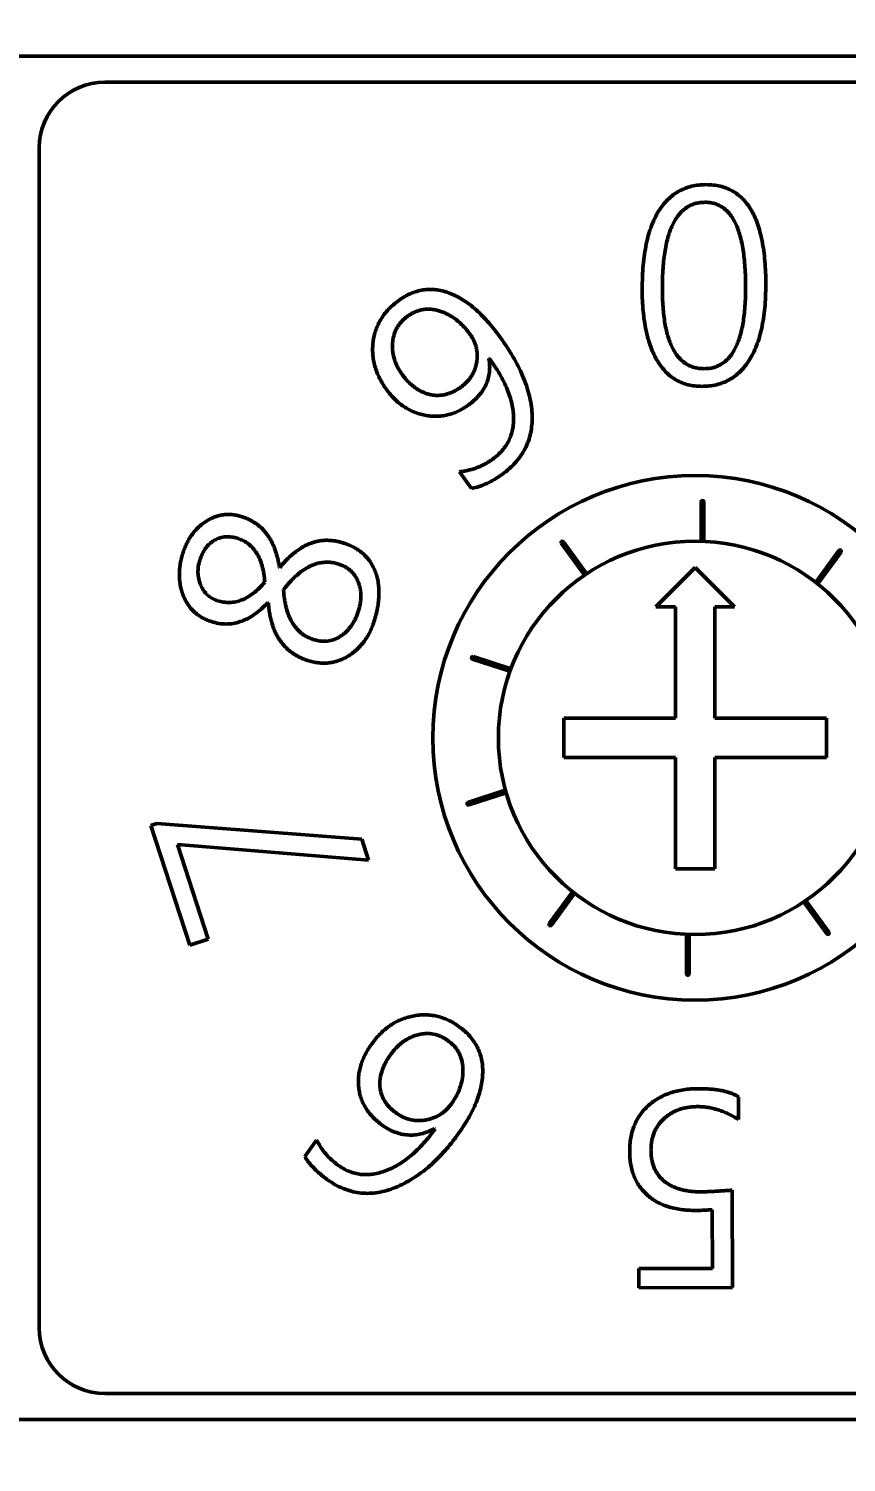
# Model space of a CAD drawing. Header units: millimetres. Extents: x -32 to 1257, y -135 to 348.
# Drawn here: x 120.38 to 126.61, y 238.49 to 249.42 of the extents above; entities that cross this region are included whole.
import ezdxf

# ---------------------------------------------------------------- set-up
doc = ezdxf.new("R2010")
doc.units = ezdxf.units.MM
doc.layers.add('외형선(ISO)', color=7, linetype='Continuous', lineweight=50)
doc.styles.get("Standard").update_dxf_attribs({"font": ''})
doc.styles.get('Standard').set_extended_font_data('Gulim')
doc.dimstyles.get("Standard").update_dxf_attribs({"dimtxt": 0.18, "dimasz": 0.18, "dimexe": 0.18, "dimexo": 0.0625, "dimgap": 0.09, "dimtad": 0, "dimtih": 1, "dimtoh": 1, "dimdec": 4, "dimzin": 0, "dimdsep": 46, "dimtxsty": 'Standard', "dimcen": 0.09, "dimadec": 0, "dimazin": 0, "dimtfac": 1, "dimtdec": 4, "dimtofl": 0, "dimtmove": 0, "dimatfit": 3, "dimfxl": 1, "dimtolj": 1, "dimtzin": 0, "dimarcsym": 0})

# ---------------------------------------------------------------- blocks, each defined once
blk = doc.blocks.new('*D13')
at = {"color": 0, "lineweight": -2}
for p, q in [((63.696, 239.626), (63.696, 290.44)), ((254.296, 239.626), (254.296, 290.44)), ((63.876, 290.26), (144.751, 290.26)), ((254.116, 290.26), (173.24, 290.26))]:
    blk.add_line(p, q, dxfattribs=at)
at = {"color": 0}
for points in [[(63.876, 290.29), (63.876, 290.23), (63.696, 290.26)], [(254.116, 290.23), (254.116, 290.29), (254.296, 290.26)]]:
    blk.add_solid(points, dxfattribs=at)
at = {"layer": 'Defpoints', "color": 0}
for p in [(254.296, 290.26), (63.696, 239.564), (254.296, 239.564)]:
    blk.add_point(p, dxfattribs=at)
at = {"color": 0, "insert": (158.996, 290.26), "char_height": 5, "attachment_point": 5}
blk.add_mtext('\\A1;190.6000', dxfattribs=at)
blk = doc.blocks.new('*D20')
at = {"color": 0, "lineweight": -2}
for p, q in [((67.633, 212.815), (67.633, 276.168)), ((250.296, 254.877), (250.296, 276.168)), ((67.813, 275.988), (153.678, 275.988)), ((250.116, 275.988), (164.251, 275.988))]:
    blk.add_line(p, q, dxfattribs=at)
at = {"color": 0}
for points in [[(67.813, 276.018), (67.813, 275.958), (67.633, 275.988)], [(250.116, 275.958), (250.116, 276.018), (250.296, 275.988)]]:
    blk.add_solid(points, dxfattribs=at)
at = {"layer": 'Defpoints', "color": 0}
for p in [(250.296, 275.988), (250.296, 254.815), (67.633, 212.752)]:
    blk.add_point(p, dxfattribs=at)
at = {"color": 0, "insert": (158.964, 275.988), "char_height": 5, "attachment_point": 5}
blk.add_mtext('\\A1;\\A1;182', dxfattribs=at)

msp = doc.modelspace()

# ---------------------------------------------------------------- linework, layer by layer
at = {"layer": '외형선(ISO)'}
for p, q in [((130.15571, 249.21458), (110.59571, 249.21458)), ((128.45571, 249.01458), (120.95571, 249.01458)), ((120.45571, 248.51458), (120.45571, 239.51458)), ((123.75126, 245.91724), (123.65932, 246.04374)), ((125.5022, 245.51458), (125.5022, 245.81458)), ((125.5222, 245.81458), (125.5222, 245.51458)), ((124.61164, 245.25543), (124.4353, 245.49814)), ((124.45148, 245.50989), (124.62782, 245.26719)), ((125.5222, 245.51458), (125.5022, 245.51458)), ((126.37499, 245.20078), (126.55133, 245.44349)), ((126.56751, 245.43173), (126.39118, 245.18903)), ((122.28683, 245.31533), (122.29074, 245.31413)), ((124.62782, 245.26719), (124.61164, 245.25543)), ((125.15571, 245.01458), (125.45571, 245.31458)), ((125.45571, 245.31458), (125.75571, 245.01458)), ((126.39118, 245.18903), (126.37499, 245.20078)), ((122.203, 245.0443), (122.19909, 245.0455)), ((125.30571, 245.01458), (125.15571, 245.01458)), ((125.30571, 244.16458), (125.30571, 245.01458)), ((125.75571, 245.01458), (125.60571, 245.01458)), ((125.60571, 245.01458), (125.60571, 244.16458)), ((124.04349, 244.52232), (123.75817, 244.61502)), ((123.76435, 244.63404), (124.04967, 244.54134)), ((124.04967, 244.54134), (124.04349, 244.52232)), ((124.45571, 243.86458), (124.45571, 244.16458)), ((124.45571, 244.16458), (125.30571, 244.16458)), ((125.60571, 244.16458), (126.45571, 244.16458)), ((126.45571, 244.16458), (126.45571, 243.86458)), ((125.30571, 243.86458), (124.45571, 243.86458)), ((125.30571, 243.01458), (125.30571, 243.86458)), ((126.45571, 243.86458), (125.60571, 243.86458)), ((125.60571, 243.86458), (125.60571, 243.01458)), ((123.72326, 243.52158), (124.00858, 243.61429)), ((124.00858, 243.61429), (124.01476, 243.59527)), ((124.01476, 243.59527), (123.72944, 243.50256)), ((121.30683, 243.34669), (121.35221, 243.36141)), ((121.60371, 242.43353), (121.30683, 243.34669)), ((121.35221, 243.36141), (122.91531, 243.24152)), ((121.50966, 243.20066), (121.74403, 242.4792)), ((122.96669, 243.08287), (121.50966, 243.20066)), ((122.91531, 243.24152), (122.96669, 243.08287)), ((125.60571, 243.01458), (125.30571, 243.01458)), ((124.34391, 242.59743), (124.52024, 242.84014)), ((124.53642, 242.82838), (124.36009, 242.58568)), ((124.52024, 242.84014), (124.53642, 242.82838)), ((126.2836, 242.76198), (126.29978, 242.77373)), ((126.45993, 242.51927), (126.2836, 242.76198)), ((126.29978, 242.77373), (126.47611, 242.53103)), ((121.74403, 242.4792), (121.60371, 242.43353)), ((125.38922, 242.21458), (125.38922, 242.51458)), ((125.38922, 242.51458), (125.40922, 242.51458)), ((125.40922, 242.51458), (125.40922, 242.21458)), ((125.78534, 241.27762), (125.78564, 241.10334)), ((123.4737, 241.03191), (123.46979, 241.03491)), ((122.48031, 240.82247), (122.57015, 240.94657)), ((125.73876, 240.56488), (125.74026, 239.82149)), ((125.58702, 239.96813), (125.58612, 240.41554)), ((125.02512, 239.96723), (125.58702, 239.96813)), ((125.02542, 239.82029), (125.02512, 239.96723)), ((125.74026, 239.82149), (125.02542, 239.82029)), ((120.95571, 239.01458), (129.95571, 239.01458)), ((110.59571, 238.81458), (130.15571, 238.81458))]:
    msp.add_line(p, q, dxfattribs=at)
for radius in [2, 1.5]:
    msp.add_circle((125.45571, 244.01458), radius, dxfattribs=at)
for centre, radius, start, end in [((120.95571, 248.51458), 0.5, 90, 180), ((125.5122, 245.81458), 0.01, 0, 180), ((124.44339, 245.50401), 0.01, 36, 216), ((126.55942, 245.43761), 0.01, 324, 144), ((123.76126, 244.62453), 0.01, 72, 252), ((123.72635, 243.51207), 0.01, 107.999999, 288), ((124.352, 242.59155), 0.01, 144, 324), ((126.46802, 242.52515), 0.01, 216, 36), ((125.39922, 242.21458), 0.01, 180, 0), ((120.95571, 239.51458), 0.5, 180, 270)]:
    msp.add_arc(centre, radius, start, end, dxfattribs=at)
for points, knots in [([(125.05186, 247.43483), (125.0523, 247.46669), (125.05315, 247.52856), (125.0587, 247.61834), (125.06854, 247.70211), (125.08233, 247.77976), (125.09951, 247.85167), (125.12103, 247.91754), (125.14655, 247.97744), (125.17601, 248.03129), (125.20927, 248.07896), (125.24627, 248.12025), (125.28644, 248.15556), (125.33035, 248.18448), (125.37808, 248.20638), (125.4289, 248.22252), (125.48331, 248.23188), (125.52068, 248.23316), (125.53984, 248.23381)], [0, 0, 0, 0, 0.00009556124, 0.00018557227, 0.00026967937, 0.00034841379, 0.00042200976, 0.00049126947, 0.00055600521, 0.0006170518, 0.00067506362, 0.00072995355, 0.00078297402, 0.00083505411, 0.00088707177, 0.00093999682, 0.00099457507, 0.0010520531, 0.0010520531, 0.0010520531, 0.0010520531]), ([(125.53984, 248.23381), (125.55822, 248.23328), (125.59399, 248.23225), (125.64582, 248.22285), (125.6944, 248.20841), (125.73915, 248.18712), (125.7803, 248.16001), (125.81781, 248.12685), (125.85188, 248.0879), (125.88207, 248.04274), (125.90876, 247.99188), (125.93152, 247.93479), (125.95082, 247.87194), (125.96709, 247.80332), (125.97923, 247.72869), (125.98768, 247.64813), (125.99324, 247.56161), (125.99385, 247.50195), (125.99417, 247.47119)], [0, 0, 0, 0, 0.000054937043, 0.000106978035, 0.000157137571, 0.000206213276, 0.000254682868, 0.000304171536, 0.000355577588, 0.000409118937, 0.000466372967, 0.000527157529, 0.000592766269, 0.00066300116, 0.000738053782, 0.000818857135, 0.000905355083, 0.000997397506, 0.000997397506, 0.000997397506, 0.000997397506]), ([(125.20571, 247.44325), (125.20589, 247.4697), (125.20625, 247.52102), (125.2103, 247.59538), (125.21635, 247.66469), (125.22541, 247.72876), (125.23658, 247.78782), (125.25072, 247.84171), (125.26704, 247.89066), (125.28627, 247.93441), (125.30787, 247.97316), (125.33193, 248.00696), (125.35887, 248.03554), (125.38846, 248.05901), (125.42085, 248.07685), (125.45546, 248.09008), (125.49295, 248.09758), (125.51878, 248.09865), (125.53203, 248.0992)], [0, 0, 0, 0, 0.000079376387, 0.00015403589, 0.000223469242, 0.000288136227, 0.000348157639, 0.000403795169, 0.000455228127, 0.000502877371, 0.00054702857, 0.000588162677, 0.000627079349, 0.000664547756, 0.000701018716, 0.000737647935, 0.000775381947, 0.000815157718, 0.000815157718, 0.000815157718, 0.000815157718]), ([(125.53203, 248.0992), (125.5445, 248.09882), (125.5689, 248.09809), (125.60418, 248.08975), (125.63729, 248.07735), (125.66764, 248.05916), (125.69576, 248.03636), (125.72093, 248.00803), (125.74385, 247.97486), (125.76464, 247.93686), (125.78249, 247.89355), (125.79805, 247.8453), (125.81111, 247.79205), (125.82186, 247.73386), (125.83017, 247.67067), (125.83606, 247.60239), (125.83969, 247.52902), (125.84011, 247.47841), (125.84032, 247.45226)], [0, 0, 0, 0, 0.000037165905, 0.000072722723, 0.000107661511, 0.000142389699, 0.000177892381, 0.000215375872, 0.0002551206, 0.000298088522, 0.00034447267, 0.000394793173, 0.000449345695, 0.00050806827, 0.00057143581, 0.000639595256, 0.000712664645, 0.000790739749, 0.000790739749, 0.000790739749, 0.000790739749]), ([(125.52392, 246.82997), (125.51106, 246.8304), (125.48593, 246.83125), (125.44951, 246.83869), (125.4155, 246.85064), (125.38424, 246.86782), (125.35522, 246.88937), (125.32905, 246.91621), (125.30529, 246.94763), (125.28413, 246.98388), (125.26572, 247.02486), (125.24945, 247.07058), (125.23576, 247.12101), (125.22482, 247.17626), (125.21602, 247.23622), (125.21042, 247.30104), (125.20622, 247.37058), (125.20588, 247.4185), (125.20571, 247.44325)], [0, 0, 0, 0, 0.000038372199, 0.000074987117, 0.000110570421, 0.000145648234, 0.000181133287, 0.000218157879, 0.000257234002, 0.00029854189, 0.000343261883, 0.000391242993, 0.000443358616, 0.00049921996, 0.000559389467, 0.000624292897, 0.000693517228, 0.000767429072, 0.000767429072, 0.000767429072, 0.000767429072]), ([(125.99417, 247.47119), (125.99373, 247.44074), (125.99289, 247.38167), (125.98731, 247.29579), (125.97744, 247.21543), (125.96375, 247.14043), (125.94614, 247.0709), (125.92464, 247.00677), (125.89876, 246.94839), (125.86938, 246.89536), (125.83605, 246.84838), (125.79927, 246.80736), (125.7589, 246.77281), (125.71539, 246.74406), (125.66794, 246.72243), (125.61735, 246.70684), (125.56338, 246.69679), (125.52617, 246.69584), (125.50709, 246.69535)], [0, 0, 0, 0, 0.00009136607, 0.00017718915, 0.00025802417, 0.00033410634, 0.00040574227, 0.0004730146, 0.00053677586, 0.00059704096, 0.00065456836, 0.0007092409, 0.00076187405, 0.00081354383, 0.00086516816, 0.00091772234, 0.0009720628, 0.00102923047, 0.00102923047, 0.00102923047, 0.00102923047]), ([(125.84032, 247.45226), (125.8401, 247.42712), (125.83967, 247.3785), (125.83613, 247.30792), (125.82987, 247.24225), (125.82126, 247.18136), (125.81021, 247.12537), (125.79691, 247.07406), (125.78066, 247.0278), (125.7624, 246.98611), (125.74146, 246.94936), (125.71793, 246.91729), (125.69161, 246.89047), (125.66317, 246.86793), (125.6317, 246.85114), (125.59812, 246.83858), (125.56179, 246.83126), (125.53677, 246.83041), (125.52392, 246.82997)], [0, 0, 0, 0, 0.000075394748, 0.000145766507, 0.000211842529, 0.0002731331, 0.000330090777, 0.000382906969, 0.000431920289, 0.000476961179, 0.000519205593, 0.000558490393, 0.000595870276, 0.000631615706, 0.000666827212, 0.000702366381, 0.000738826391, 0.000777344839, 0.000777344839, 0.000777344839, 0.000777344839]), ([(123.10343, 246.67084), (123.09343, 246.68519), (123.07383, 246.71335), (123.04964, 246.75779), (123.02948, 246.80251), (123.01413, 246.84789), (123.00345, 246.89388), (122.99785, 246.94031), (122.99653, 246.98731), (123.00024, 247.0344), (123.00817, 247.08097), (123.0211, 247.12581), (123.03876, 247.16856), (123.06071, 247.20939), (123.08771, 247.24794), (123.11917, 247.28451), (123.15534, 247.31893), (123.18225, 247.33946), (123.19597, 247.34993)], [0, 0, 0, 0, 0.000051983078, 0.00010199527, 0.000150282227, 0.000197773786, 0.000244251483, 0.000290487845, 0.000336689628, 0.000383905556, 0.000430787452, 0.000476997882, 0.000522428354, 0.000568159786, 0.000614614553, 0.000662157498, 0.000711477837, 0.000762807749, 0.000762807749, 0.000762807749, 0.000762807749]), ([(123.19597, 247.34993), (123.21099, 247.36018), (123.24023, 247.38013), (123.28664, 247.40388), (123.33374, 247.42077), (123.38138, 247.4315), (123.42958, 247.43574), (123.47836, 247.43353), (123.52775, 247.42505), (123.57735, 247.40974), (123.62714, 247.38852), (123.67682, 247.36131), (123.72621, 247.32801), (123.77524, 247.28872), (123.82398, 247.24347), (123.8722, 247.19208), (123.92092, 247.13532), (123.95153, 247.09412), (123.96731, 247.07289)], [0, 0, 0, 0, 0.000054207892, 0.000105528412, 0.000155059367, 0.000203128176, 0.000250826785, 0.000298984685, 0.000348408249, 0.000399930223, 0.000453491774, 0.000509657665, 0.000568669837, 0.000630974621, 0.000696951559, 0.000766920459, 0.000841114654, 0.000920009378, 0.000920009378, 0.000920009378, 0.000920009378]), ([(125.50709, 246.69535), (125.48913, 246.69591), (125.45406, 246.69699), (125.40306, 246.70609), (125.35551, 246.72169), (125.31081, 246.74256), (125.27004, 246.77055), (125.23198, 246.80368), (125.19805, 246.84371), (125.1671, 246.88912), (125.13988, 246.94019), (125.11605, 246.99626), (125.09656, 247.05754), (125.07986, 247.12341), (125.06758, 247.19437), (125.05819, 247.27006), (125.05285, 247.35082), (125.0522, 247.40628), (125.05186, 247.43483)], [0, 0, 0, 0, 0.000053479974, 0.000104388088, 0.000153631116, 0.000202200006, 0.000250766146, 0.000300436503, 0.000352044244, 0.000406569754, 0.000463827348, 0.000524109454, 0.000587785661, 0.000655143317, 0.000726355946, 0.00080209563, 0.000882221664, 0.000967257616, 0.000967257616, 0.000967257616, 0.000967257616]), ([(123.26418, 247.23004), (123.25569, 247.22363), (123.23905, 247.21107), (123.21745, 247.18902), (123.19832, 247.16593), (123.18224, 247.14105), (123.16921, 247.11456), (123.15972, 247.08631), (123.15269, 247.05675), (123.14888, 247.02592), (123.14807, 246.99464), (123.14979, 246.96345), (123.15456, 246.93273), (123.16266, 246.90259), (123.17267, 246.87269), (123.18614, 246.8434), (123.20229, 246.81453), (123.21505, 246.79614), (123.22152, 246.78683)], [0, 0, 0, 0, 0.000031745888, 0.000062228715, 0.000092012609, 0.000121242187, 0.000150563606, 0.000180007032, 0.000210142419, 0.00024122212, 0.00027266876, 0.000303556105, 0.000334465205, 0.000365397492, 0.000396734215, 0.000428620946, 0.000461595122, 0.000495471545, 0.000495471545, 0.000495471545, 0.000495471545]), ([(123.73864, 247.09392), (123.73057, 247.10465), (123.7147, 247.12576), (123.68882, 247.15494), (123.66165, 247.18119), (123.63347, 247.20467), (123.6041, 247.22524), (123.57375, 247.24312), (123.54206, 247.25775), (123.50977, 247.26984), (123.47721, 247.27864), (123.44485, 247.28353), (123.41306, 247.28449), (123.38186, 247.28147), (123.35125, 247.27452), (123.32142, 247.26345), (123.29184, 247.24914), (123.27355, 247.2365), (123.26418, 247.23004)], [0, 0, 0, 0, 0.000039743991, 0.000078188789, 0.000115311437, 0.000151535964, 0.000186667212, 0.000221356318, 0.000255719363, 0.000289874464, 0.000323324455, 0.000355409601, 0.00038656152, 0.000417251229, 0.000447971015, 0.00047921174, 0.000511307849, 0.000544950539, 0.000544950539, 0.000544950539, 0.000544950539]), ([(123.67043, 246.69007), (123.67859, 246.69622), (123.69462, 246.70829), (123.71587, 246.72901), (123.73509, 246.75058), (123.75124, 246.77393), (123.7653, 246.79834), (123.77639, 246.82428), (123.78481, 246.8516), (123.79078, 246.87986), (123.79401, 246.90853), (123.79482, 246.93692), (123.79214, 246.96465), (123.78767, 246.99198), (123.77917, 247.01839), (123.76878, 247.04448), (123.75515, 247.06981), (123.7442, 247.0858), (123.73864, 247.09392)], [0, 0, 0, 0, 0.000030425503, 0.000059799988, 0.000088385834, 0.000116486606, 0.000144319228, 0.000172292631, 0.000200455286, 0.000229462767, 0.00025833451, 0.000286427338, 0.000314019957, 0.000341332903, 0.000368836401, 0.000396579064, 0.000425052257, 0.000454388726, 0.000454388726, 0.000454388726, 0.000454388726]), ([(123.96731, 247.07289), (123.98636, 247.04596), (124.02346, 246.99351), (124.07223, 246.91347), (124.11452, 246.83558), (124.14892, 246.75902), (124.1761, 246.68421), (124.19623, 246.61109), (124.20912, 246.53969), (124.21422, 246.4701), (124.21242, 246.40307), (124.20278, 246.33897), (124.18562, 246.27814), (124.16078, 246.22054), (124.12828, 246.16642), (124.08842, 246.1155), (124.04119, 246.06776), (124.00502, 246.03993), (123.98654, 246.02571)], [0, 0, 0, 0, 0.00009903728, 0.00019287473, 0.00028128973, 0.00036503272, 0.00044467178, 0.00052012163, 0.00059251971, 0.0006621902, 0.00072929951, 0.00079349202, 0.00085633491, 0.00091858037, 0.00098130797, 0.00104538763, 0.00111238562, 0.00118233282, 0.00118233282, 0.00118233282, 0.00118233282]), ([(123.88378, 246.90612), (123.88609, 246.88873), (123.89061, 246.85482), (123.88862, 246.80423), (123.87959, 246.75604), (123.86353, 246.71007), (123.84004, 246.66661), (123.8091, 246.62589), (123.77169, 246.58694), (123.74237, 246.5644), (123.72722, 246.55275)], [0, 0, 0, 0, 0.000052038632, 0.000101453398, 0.000149588099, 0.000197195004, 0.00024551046, 0.000295666476, 0.000348682287, 0.000405363925, 0.000405363925, 0.000405363925, 0.000405363925]), ([(123.88708, 246.90852), (123.88689, 246.90767), (123.8865, 246.90593), (123.8847, 246.90605), (123.88378, 246.90612)], [0, 0, 0, 0, 0.00000231459122, 0.00000476487837, 0.00000476487837, 0.00000476487837, 0.00000476487837]), ([(123.91232, 246.14019), (123.9254, 246.15031), (123.95094, 246.17005), (123.98411, 246.20417), (124.01252, 246.24033), (124.03519, 246.27954), (124.05268, 246.32113), (124.06487, 246.36526), (124.07128, 246.41191), (124.07279, 246.46087), (124.06868, 246.51191), (124.05938, 246.56458), (124.04402, 246.61858), (124.02345, 246.67399), (123.99742, 246.73087), (123.96606, 246.78914), (123.92924, 246.84894), (123.90143, 246.88824), (123.88708, 246.90852)], [0, 0, 0, 0, 0.000048955357, 0.000095553796, 0.000140619049, 0.000184912231, 0.000229346426, 0.000273995254, 0.000320172013, 0.00036857895, 0.000418892341, 0.000471647275, 0.000526814765, 0.000585042956, 0.00064667975, 0.000712018621, 0.000781053129, 0.000854664132, 0.000854664132, 0.000854664132, 0.000854664132]), ([(123.22152, 246.78683), (123.22906, 246.77677), (123.24384, 246.75707), (123.26835, 246.73052), (123.29328, 246.70639), (123.3195, 246.68581), (123.34629, 246.66766), (123.37443, 246.65347), (123.40315, 246.64142), (123.43279, 246.63284), (123.46287, 246.62718), (123.49307, 246.62585), (123.52308, 246.62767), (123.5531, 246.63267), (123.58283, 246.64193), (123.61253, 246.65436), (123.6421, 246.67026), (123.66084, 246.68337), (123.67043, 246.69007)], [0, 0, 0, 0, 0.000037499053, 0.000073479803, 0.000107739878, 0.000140939832, 0.000172865975, 0.000204157194, 0.000234861538, 0.000265705316, 0.000296084769, 0.000326021069, 0.000355675342, 0.000385708536, 0.000416637696, 0.000448399614, 0.000481711124, 0.00051662255, 0.00051662255, 0.00051662255, 0.00051662255]), ([(123.72722, 246.55275), (123.71436, 246.5439), (123.68912, 246.52652), (123.64921, 246.50502), (123.60855, 246.48852), (123.5673, 246.4763), (123.5254, 246.46869), (123.48265, 246.46607), (123.43936, 246.46792), (123.39584, 246.47416), (123.35318, 246.48512), (123.31167, 246.49939), (123.27219, 246.51823), (123.23446, 246.54087), (123.19857, 246.56737), (123.16475, 246.59812), (123.13255, 246.63251), (123.11322, 246.65794), (123.10343, 246.67084)], [0, 0, 0, 0, 0.000046293479, 0.000090808404, 0.000134102821, 0.000176205259, 0.000218150273, 0.000260112106, 0.000302916819, 0.000346430718, 0.000390226485, 0.000433340217, 0.000476384331, 0.000519678748, 0.000563635345, 0.000608426824, 0.000655079033, 0.000703087056, 0.000703087056, 0.000703087056, 0.000703087056]), ([(123.65932, 246.04374), (123.67096, 246.04516), (123.6942, 246.048), (123.72826, 246.05541), (123.76145, 246.06446), (123.79374, 246.07505), (123.82474, 246.08863), (123.85511, 246.10344), (123.88443, 246.12065), (123.90299, 246.13366), (123.91232, 246.14019)], [0, 0, 0, 0, 0.000035155363, 0.000070130796, 0.000104361265, 0.00013825435, 0.000171880451, 0.00020571498, 0.000239492186, 0.000273633012, 0.000273633012, 0.000273633012, 0.000273633012]), ([(123.98654, 246.02571), (123.96678, 246.01205), (123.92864, 245.98569), (123.86895, 245.95456), (123.81051, 245.93024), (123.77066, 245.9215), (123.75126, 245.91724)], [0, 0, 0, 0, 0.000071987939, 0.000138909071, 0.00020161114, 0.000261064817, 0.000261064817, 0.000261064817, 0.000261064817]), ([(121.55306, 245.42952), (121.55755, 245.44242), (121.5664, 245.46781), (121.58307, 245.50382), (121.60171, 245.53746), (121.62283, 245.56854), (121.64633, 245.59724), (121.67229, 245.62336), (121.70026, 245.64734), (121.73059, 245.66816), (121.76221, 245.68629), (121.79495, 245.70046), (121.82834, 245.71047), (121.86232, 245.71656), (121.8969, 245.71862), (121.93218, 245.7168), (121.96798, 245.71082), (121.99152, 245.70381), (122.00348, 245.70025)], [0, 0, 0, 0, 0.000040639246, 0.000079981325, 0.000117874305, 0.000154990445, 0.000191624818, 0.000228084198, 0.0002644521, 0.000301076774, 0.000337378671, 0.000372756111, 0.000406983742, 0.000440891975, 0.000475229724, 0.00050984829, 0.000545812167, 0.000582904367, 0.000582904367, 0.000582904367, 0.000582904367]), ([(122.00348, 245.70025), (122.01315, 245.69689), (122.03228, 245.69026), (122.05967, 245.67781), (122.08562, 245.66371), (122.11005, 245.64762), (122.13322, 245.63003), (122.15465, 245.61034), (122.1745, 245.58882), (122.19325, 245.56582), (122.20998, 245.54058), (122.22577, 245.51396), (122.23952, 245.48508), (122.25206, 245.45459), (122.26333, 245.42235), (122.27241, 245.38822), (122.28072, 245.35249), (122.28477, 245.32788), (122.28683, 245.31533)], [0, 0, 0, 0, 0.000030562301, 0.00006041532, 0.000089728551, 0.000118680965, 0.000147695113, 0.000176486404, 0.000205480502, 0.000235048979, 0.000264996245, 0.000295826667, 0.000327396849, 0.000360390061, 0.000394253038, 0.00042929999, 0.000465797426, 0.000503759443, 0.000503759443, 0.000503759443, 0.000503759443]), ([(121.68046, 245.37122), (121.68341, 245.3799), (121.68916, 245.39681), (121.7002, 245.4206), (121.71215, 245.44272), (121.72557, 245.46279), (121.74049, 245.4808), (121.7568, 245.49669), (121.77423, 245.51104), (121.79321, 245.52292), (121.81306, 245.53296), (121.83373, 245.54051), (121.85525, 245.54529), (121.87729, 245.54803), (121.90016, 245.54829), (121.9236, 245.54612), (121.94777, 245.54165), (121.96376, 245.53684), (121.97193, 245.53438)], [0, 0, 0, 0, 0.00002725339, 0.000053135197, 0.00007795113, 0.000102012437, 0.000124876733, 0.000147433823, 0.000169689451, 0.000191937091, 0.000213935652, 0.000235814704, 0.000257221506, 0.000279445163, 0.000301806368, 0.000325153407, 0.000349418852, 0.000374808354, 0.000374808354, 0.000374808354, 0.000374808354]), ([(121.97193, 245.53438), (121.98651, 245.52891), (122.01535, 245.51808), (122.05394, 245.49252), (122.08713, 245.46031), (122.11554, 245.42168), (122.13856, 245.37627), (122.15602, 245.32419), (122.16912, 245.26578), (122.17321, 245.22436), (122.17535, 245.20265)], [0, 0, 0, 0, 0.000046184504, 0.00009136818, 0.000136441797, 0.000183081124, 0.000233295557, 0.000287168127, 0.000346055888, 0.000410848457, 0.000410848457, 0.000410848457, 0.000410848457]), ([(122.29074, 245.31413), (122.29973, 245.32515), (122.31737, 245.34678), (122.34532, 245.37673), (122.37365, 245.40398), (122.4024, 245.42822), (122.43143, 245.44982), (122.46095, 245.46851), (122.49087, 245.48442), (122.52122, 245.49751), (122.55198, 245.50775), (122.58312, 245.51533), (122.61472, 245.51979), (122.64659, 245.5217), (122.67897, 245.52036), (122.71171, 245.51641), (122.74494, 245.50995), (122.76675, 245.50324), (122.77782, 245.49983)], [0, 0, 0, 0, 0.000042410055, 0.00008319781, 0.000122067175, 0.000159582978, 0.000195245833, 0.000229882084, 0.000263685426, 0.000296197366, 0.00032831037, 0.00036025766, 0.000391641511, 0.00042335197, 0.00045533275, 0.000488119287, 0.000521624423, 0.000556127778, 0.000556127778, 0.000556127778, 0.000556127778]), ([(122.77782, 245.49983), (122.79245, 245.4946), (122.82098, 245.48441), (122.86094, 245.46477), (122.8969, 245.44175), (122.92939, 245.4159), (122.95786, 245.38651), (122.98231, 245.35385), (123.00286, 245.31798), (123.01968, 245.27931), (123.03215, 245.23802), (123.04088, 245.19486), (123.04571, 245.1499), (123.04623, 245.10312), (123.04244, 245.05461), (123.0349, 245.00429), (123.02312, 244.9522), (123.01252, 244.91733), (123.00709, 244.89947)], [0, 0, 0, 0, 0.000046035771, 0.000089713173, 0.00013162801, 0.000172378792, 0.0002124756, 0.000252550426, 0.000292978814, 0.000334725123, 0.000377261851, 0.000420575593, 0.000465060609, 0.000511076276, 0.000559001786, 0.000609128236, 0.000661772154, 0.000717105131, 0.000717105131, 0.000717105131, 0.000717105131]), ([(121.7682, 244.90097), (121.75547, 244.90552), (121.7305, 244.91443), (121.69556, 244.93203), (121.66362, 244.95243), (121.63525, 244.97657), (121.60952, 245.00326), (121.58717, 245.03327), (121.56811, 245.06639), (121.55245, 245.10224), (121.53979, 245.14003), (121.53088, 245.17909), (121.52526, 245.21891), (121.52413, 245.25954), (121.5253, 245.30097), (121.53102, 245.34325), (121.53991, 245.38638), (121.54862, 245.41495), (121.55306, 245.42952)], [0, 0, 0, 0, 0.000040005075, 0.000078484727, 0.000115600751, 0.00015203213, 0.000188546778, 0.000225218997, 0.000262572624, 0.000301494697, 0.000340901159, 0.000380485931, 0.00042001284, 0.000459798362, 0.000500769885, 0.00054264986, 0.000586001638, 0.000631076671, 0.000631076671, 0.000631076671, 0.000631076671]), ([(121.81418, 245.06113), (121.8068, 245.06377), (121.79234, 245.06897), (121.77197, 245.07936), (121.75331, 245.09165), (121.73638, 245.10597), (121.72086, 245.12191), (121.70737, 245.14007), (121.69564, 245.16009), (121.6821, 245.18879), (121.66993, 245.22696), (121.66483, 245.27473), (121.66697, 245.32351), (121.67591, 245.35511), (121.68046, 245.37122)], [0, 0, 0, 0, 0.00002324156, 0.000045575741, 0.000067671261, 0.000089403873, 0.00011126823, 0.000133562812, 0.000156351321, 0.000180020473, 0.000227687103, 0.000274367507, 0.000322004467, 0.000371536587, 0.000371536587, 0.000371536587, 0.000371536587]), ([(122.31808, 245.14466), (122.32648, 245.15537), (122.34288, 245.17631), (122.36892, 245.20536), (122.39453, 245.23219), (122.42057, 245.25612), (122.44672, 245.27726), (122.47247, 245.2967), (122.49905, 245.31228), (122.52523, 245.3262), (122.5518, 245.33685), (122.57821, 245.34556), (122.60497, 245.35086), (122.6317, 245.35385), (122.65859, 245.35468), (122.68551, 245.35196), (122.71264, 245.3474), (122.73039, 245.34207), (122.73936, 245.33937)], [0, 0, 0, 0, 0.000040703211, 0.000079537944, 0.000116613521, 0.000151596798, 0.000185237, 0.000217173387, 0.000247947748, 0.000277290505, 0.000305773475, 0.000333438092, 0.000360346252, 0.000387175922, 0.000413844551, 0.000440613944, 0.000467998158, 0.000495980482, 0.000495980482, 0.000495980482, 0.000495980482]), ([(122.73936, 245.33937), (122.74814, 245.33624), (122.76524, 245.33013), (122.78938, 245.31824), (122.8112, 245.30416), (122.83103, 245.2881), (122.84845, 245.26994), (122.86408, 245.24992), (122.87714, 245.2276), (122.88832, 245.20358), (122.89688, 245.17815), (122.90326, 245.15181), (122.9072, 245.12476), (122.90839, 245.09687), (122.90676, 245.06823), (122.90277, 245.03872), (122.89662, 245.00831), (122.89038, 244.98816), (122.88719, 244.97789)], [0, 0, 0, 0, 0.000027628268, 0.000053787904, 0.000079567312, 0.00010446999, 0.000129248447, 0.000154014447, 0.000179577492, 0.00020574892, 0.000232415909, 0.000258990166, 0.000285990639, 0.000313333427, 0.000341580221, 0.000370933649, 0.000401564319, 0.000433418296, 0.000433418296, 0.000433418296, 0.000433418296]), ([(122.17535, 245.20265), (122.16126, 245.18681), (122.13422, 245.15643), (122.09017, 245.11778), (122.04578, 245.08707), (122.00041, 245.06495), (121.95431, 245.05119), (121.90766, 245.0456), (121.86036, 245.04853), (121.82979, 245.05687), (121.81418, 245.06113)], [0, 0, 0, 0, 0.000063111787, 0.000121032149, 0.000174067563, 0.000223432316, 0.000270720016, 0.000316675454, 0.00036271118, 0.00041082807, 0.00041082807, 0.00041082807, 0.00041082807]), ([(122.54525, 244.76485), (122.53676, 244.76779), (122.51998, 244.77359), (122.49624, 244.78521), (122.4739, 244.79843), (122.45298, 244.81351), (122.43374, 244.83072), (122.416, 244.84984), (122.39925, 244.87049), (122.38471, 244.8936), (122.37101, 244.91827), (122.35908, 244.94505), (122.34868, 244.97373), (122.33912, 245.00412), (122.33194, 245.03665), (122.32541, 245.07087), (122.32108, 245.10713), (122.3191, 245.13193), (122.31808, 245.14466)], [0, 0, 0, 0, 0.000026747883, 0.000052936069, 0.000078654898, 0.000104110402, 0.000129712726, 0.000155497398, 0.000181857111, 0.000208870588, 0.000236812922, 0.000265961996, 0.000296206427, 0.000327767698, 0.000360883994, 0.000395512571, 0.000431639531, 0.00046972069, 0.00046972069, 0.00046972069, 0.00046972069]), ([(122.19909, 245.0455), (122.18222, 245.02849), (122.14975, 244.99578), (122.09718, 244.95458), (122.04394, 244.92251), (121.98988, 244.89946), (121.93499, 244.8857), (121.87941, 244.88121), (121.82312, 244.88536), (121.7867, 244.89571), (121.7682, 244.90097)], [0, 0, 0, 0, 0.000071189577, 0.000136960143, 0.000197994744, 0.000255519277, 0.000311064734, 0.000365450807, 0.000420727355, 0.000477789792, 0.000477789792, 0.000477789792, 0.000477789792]), ([(122.50198, 244.6047), (122.4908, 244.60864), (122.46883, 244.61639), (122.43738, 244.63065), (122.40781, 244.64688), (122.38022, 244.66524), (122.35434, 244.68537), (122.33102, 244.70812), (122.30921, 244.73253), (122.28933, 244.75902), (122.27153, 244.78768), (122.25605, 244.81845), (122.24205, 244.85099), (122.23045, 244.88572), (122.22054, 244.92244), (122.21242, 244.96125), (122.20638, 245.00209), (122.20414, 245.03006), (122.203, 245.0443)], [0, 0, 0, 0, 0.000035135998, 0.000069024013, 0.000102248588, 0.00013502565, 0.000167162986, 0.000199293463, 0.000231473295, 0.000264135834, 0.000297341827, 0.000331337644, 0.000366193991, 0.000402251388, 0.000439778964, 0.000478913228, 0.000519730334, 0.00056207103, 0.00056207103, 0.00056207103, 0.00056207103]), ([(122.88719, 244.97789), (122.88363, 244.96752), (122.87663, 244.9471), (122.8638, 244.91797), (122.84886, 244.89127), (122.83308, 244.8662), (122.81488, 244.84388), (122.79564, 244.82312), (122.77446, 244.80474), (122.75182, 244.78864), (122.7281, 244.77504), (122.70362, 244.76443), (122.67852, 244.75685), (122.6528, 244.75232), (122.62657, 244.75081), (122.59978, 244.75243), (122.57245, 244.75683), (122.55441, 244.76215), (122.54525, 244.76485)], [0, 0, 0, 0, 0.000032431124, 0.000063872422, 0.000093978332, 0.000122910744, 0.000151371933, 0.000179043139, 0.000206556818, 0.000234183561, 0.000261124799, 0.000287272111, 0.000312958641, 0.000338535545, 0.000364358452, 0.000390477203, 0.000417806757, 0.000446057371, 0.000446057371, 0.000446057371, 0.000446057371]), ([(123.00709, 244.89947), (123.00199, 244.88496), (122.99201, 244.85654), (122.97359, 244.81593), (122.95225, 244.77857), (122.92871, 244.74377), (122.90219, 244.7123), (122.87324, 244.6835), (122.84151, 244.65785), (122.80743, 244.63553), (122.77195, 244.61649), (122.73517, 244.60206), (122.69799, 244.59134), (122.65995, 244.58538), (122.62124, 244.58344), (122.5819, 244.58647), (122.54173, 244.59282), (122.51543, 244.60068), (122.50198, 244.6047)], [0, 0, 0, 0, 0.000045538995, 0.00008923419, 0.000131898262, 0.000172892543, 0.000213551353, 0.000253634186, 0.000293726907, 0.000334225095, 0.000374185787, 0.00041281847, 0.000451057003, 0.000488626304, 0.000526655808, 0.000565625585, 0.000605340865, 0.000646883654, 0.000646883654, 0.000646883654, 0.000646883654]), ([(122.99293, 241.68365), (123.00332, 241.69736), (123.0137, 241.71107), (123.02478, 241.72421), (123.03551, 241.73695), (123.04689, 241.74914), (123.05874, 241.76087), (123.07018, 241.77221), (123.08205, 241.78311), (123.09449, 241.79332), (123.10672, 241.80337), (123.1195, 241.81275), (123.13265, 241.82157), (123.1455, 241.83019), (123.1587, 241.83828), (123.17232, 241.84561), (123.18597, 241.85296), (123.20004, 241.85955), (123.21438, 241.86544), (123.22875, 241.87134), (123.2434, 241.87654), (123.25825, 241.88106), (123.27339, 241.88568), (123.28873, 241.88959), (123.30423, 241.89278), (123.31962, 241.89596), (123.33517, 241.89842), (123.3508, 241.9), (123.36607, 241.90153), (123.38143, 241.90222), (123.39678, 241.9021), (123.41183, 241.90198), (123.42689, 241.90109), (123.44185, 241.89939), (123.45679, 241.8977), (123.47165, 241.89521), (123.48632, 241.89188), (123.50117, 241.88852), (123.51583, 241.8843), (123.53019, 241.87926), (123.54481, 241.87413), (123.55913, 241.86813), (123.57316, 241.86153), (123.58765, 241.85472), (123.60183, 241.84726), (123.61553, 241.839), (123.6297, 241.83045), (123.64335, 241.82105), (123.65699, 241.81165)], [0, 0, 0, 0, 0.000051180784, 0.000051180784, 0.000051180784, 0.00010076624, 0.00010076624, 0.00010076624, 0.000148684756, 0.000148684756, 0.000148684756, 0.000195798647, 0.000195798647, 0.000195798647, 0.000241823301, 0.000241823301, 0.000241823301, 0.000287975282, 0.000287975282, 0.000287975282, 0.00033418887, 0.00033418887, 0.00033418887, 0.000381269724, 0.000381269724, 0.000381269724, 0.000428038884, 0.000428038884, 0.000428038884, 0.000473708639, 0.000473708639, 0.000473708639, 0.000518516558, 0.000518516558, 0.000518516558, 0.000563272855, 0.000563272855, 0.000563272855, 0.000608573156, 0.000608573156, 0.000608573156, 0.000654700085, 0.000654700085, 0.000654700085, 0.000702321727, 0.000702321727, 0.000702321727, 0.000751612233, 0.000751612233, 0.000751612233, 0.000751612233]), ([(123.57256, 241.70498), (123.56375, 241.71096), (123.55495, 241.71695), (123.54581, 241.72241), (123.53709, 241.72763), (123.52806, 241.73238), (123.51877, 241.73653), (123.50977, 241.74056), (123.50052, 241.74401), (123.49113, 241.74705), (123.48185, 241.75005), (123.47243, 241.75264), (123.46288, 241.75456), (123.45337, 241.75647), (123.44372, 241.75772), (123.43404, 241.75847), (123.42424, 241.75922), (123.4144, 241.75947), (123.40459, 241.75907), (123.39453, 241.75866), (123.3845, 241.75757), (123.37454, 241.75606), (123.36434, 241.75452), (123.3542, 241.75253), (123.34419, 241.75006), (123.33404, 241.74754), (123.32401, 241.74452), (123.31414, 241.74104), (123.30435, 241.73759), (123.29472, 241.73368), (123.2853, 241.72932), (123.27586, 241.72496), (123.26663, 241.72015), (123.25765, 241.7149), (123.24858, 241.7096), (123.23978, 241.70385), (123.23121, 241.69777), (123.22253, 241.69161), (123.2141, 241.6851), (123.20597, 241.67824), (123.19763, 241.6712), (123.1896, 241.66378), (123.18193, 241.656), (123.17406, 241.64803), (123.16657, 241.63967), (123.1594, 241.63106), (123.15196, 241.62213), (123.14486, 241.61293), (123.13776, 241.60372)], [0, 0, 0, 0, 0.000031750102, 0.000031750102, 0.000031750102, 0.000062096182, 0.000062096182, 0.000062096182, 0.000091515583, 0.000091515583, 0.000091515583, 0.000120586776, 0.000120586776, 0.000120586776, 0.00014954097, 0.00014954097, 0.00014954097, 0.000178837139, 0.000178837139, 0.000178837139, 0.000208874034, 0.000208874034, 0.000208874034, 0.000239646886, 0.000239646886, 0.000239646886, 0.000270850694, 0.000270850694, 0.000270850694, 0.000301820309, 0.000301820309, 0.000301820309, 0.000332834601, 0.000332834601, 0.000332834601, 0.000364171243, 0.000364171243, 0.000364171243, 0.000395915717, 0.000395915717, 0.000395915717, 0.000428486592, 0.000428486592, 0.000428486592, 0.000461920906, 0.000461920906, 0.000461920906, 0.000496602378, 0.000496602378, 0.000496602378, 0.000496602378]), ([(123.65699, 241.81165), (123.67166, 241.80033), (123.68632, 241.789), (123.70026, 241.7768), (123.71353, 241.76518), (123.72615, 241.75277), (123.73782, 241.73954), (123.74907, 241.72679), (123.75943, 241.71329), (123.76907, 241.69927), (123.77843, 241.68567), (123.7871, 241.67159), (123.79461, 241.65691), (123.80209, 241.64228), (123.80842, 241.62706), (123.81384, 241.61153), (123.81931, 241.59589), (123.82387, 241.57994), (123.82736, 241.56376), (123.83095, 241.54712), (123.83342, 241.53024), (123.83488, 241.51328), (123.8364, 241.49559), (123.83683, 241.47783), (123.83638, 241.46009), (123.83591, 241.44171), (123.83448, 241.42335), (123.83217, 241.4051), (123.82978, 241.38623), (123.82644, 241.36747), (123.82226, 241.34891), (123.81789, 241.32957), (123.81261, 241.31043), (123.80663, 241.29152), (123.80038, 241.27173), (123.79337, 241.25217), (123.7856, 241.23293), (123.77737, 241.21256), (123.76828, 241.19253), (123.75855, 241.17283), (123.74836, 241.15218), (123.73747, 241.13187), (123.7261, 241.11183), (123.71408, 241.09064), (123.70153, 241.06974), (123.68824, 241.04933), (123.67417, 241.02773), (123.65927, 241.00668), (123.64437, 240.98563)], [0, 0, 0, 0, 0.000055363782, 0.000055363782, 0.000055363782, 0.000108080862, 0.000108080862, 0.000108080862, 0.000158867391, 0.000158867391, 0.000158867391, 0.000208161635, 0.000208161635, 0.000208161635, 0.000257265471, 0.000257265471, 0.000257265471, 0.000306741239, 0.000306741239, 0.000306741239, 0.000357595679, 0.000357595679, 0.000357595679, 0.000410612048, 0.000410612048, 0.000410612048, 0.000465563829, 0.000465563829, 0.000465563829, 0.000522418259, 0.000522418259, 0.000522418259, 0.00058168669, 0.00058168669, 0.00058168669, 0.000643719099, 0.000643719099, 0.000643719099, 0.000709384415, 0.000709384415, 0.000709384415, 0.000778230694, 0.000778230694, 0.000778230694, 0.000851042895, 0.000851042895, 0.000851042895, 0.000928113579, 0.000928113579, 0.000928113579, 0.000928113579]), ([(123.06925, 241.06165), (123.05656, 241.07136), (123.03177, 241.09034), (122.99813, 241.12171), (122.96922, 241.15513), (122.94474, 241.19022), (122.92424, 241.22682), (122.90865, 241.26542), (122.8975, 241.30576), (122.89056, 241.34746), (122.88831, 241.38996), (122.88999, 241.43266), (122.89644, 241.47513), (122.90703, 241.51737), (122.92185, 241.55946), (122.94135, 241.60123), (122.96464, 241.64324), (122.98336, 241.66999), (122.99293, 241.68365)], [0, 0, 0, 0, 0.000047544618, 0.000092898646, 0.000136656393, 0.00017884176, 0.000220081871, 0.000261276686, 0.000302439116, 0.00034444814, 0.000386855264, 0.000428935125, 0.000471440668, 0.000514469033, 0.000558414315, 0.000604041951, 0.000651566931, 0.000701185855, 0.000701185855, 0.000701185855, 0.000701185855]), ([(123.5978, 241.22361), (123.60504, 241.23414), (123.61229, 241.24467), (123.61913, 241.25546), (123.62576, 241.26593), (123.63202, 241.27664), (123.63776, 241.28762), (123.64331, 241.29822), (123.64838, 241.30906), (123.65309, 241.32007), (123.65772, 241.33092), (123.662, 241.34192), (123.66571, 241.35312), (123.6693, 241.36399), (123.67235, 241.37503), (123.67502, 241.38617), (123.67769, 241.3973), (123.67997, 241.40852), (123.68163, 241.41983), (123.68328, 241.43108), (123.68431, 241.44242), (123.68494, 241.45378), (123.68557, 241.46519), (123.68579, 241.47661), (123.68554, 241.48804), (123.68529, 241.49929), (123.6846, 241.51054), (123.68313, 241.52169), (123.68174, 241.5323), (123.67965, 241.54282), (123.67712, 241.55324), (123.67465, 241.56342), (123.67176, 241.57349), (123.66811, 241.58329), (123.66454, 241.59286), (123.66024, 241.60216), (123.65549, 241.61123), (123.65078, 241.62024), (123.64563, 241.62902), (123.63986, 241.63737), (123.634, 241.64588), (123.62749, 241.65395), (123.62063, 241.66171), (123.61364, 241.66964), (123.60627, 241.67724), (123.5984, 241.68425), (123.59016, 241.69159), (123.58136, 241.69829), (123.57256, 241.70498)], [0, 0, 0, 0, 0.00003783808, 0.00003783808, 0.00003783808, 0.000074514611, 0.000074514611, 0.000074514611, 0.000109936996, 0.000109936996, 0.000109936996, 0.000144857957, 0.000144857957, 0.000144857957, 0.000178752526, 0.000178752526, 0.000178752526, 0.00021260425, 0.00021260425, 0.00021260425, 0.000246276208, 0.000246276208, 0.000246276208, 0.000280091534, 0.000280091534, 0.000280091534, 0.000313393127, 0.000313393127, 0.000313393127, 0.000345093912, 0.000345093912, 0.000345093912, 0.000376057777, 0.000376057777, 0.000376057777, 0.000406322022, 0.000406322022, 0.000406322022, 0.000436382131, 0.000436382131, 0.000436382131, 0.000466998902, 0.000466998902, 0.000466998902, 0.000498246955, 0.000498246955, 0.000498246955, 0.00053094751, 0.00053094751, 0.00053094751, 0.00053094751]), ([(123.13776, 241.60372), (123.13032, 241.59299), (123.11579, 241.57204), (123.09671, 241.53996), (123.08148, 241.50795), (123.06889, 241.47662), (123.05982, 241.44553), (123.05402, 241.41473), (123.05159, 241.38431), (123.05244, 241.35437), (123.0567, 241.32527), (123.06385, 241.29709), (123.07446, 241.27014), (123.0885, 241.24439), (123.10559, 241.21978), (123.12609, 241.19646), (123.14947, 241.17416), (123.16698, 241.16075), (123.17592, 241.1539)], [0, 0, 0, 0, 0.000038901972, 0.000075957296, 0.000111061373, 0.000144422405, 0.000176437544, 0.000207400585, 0.000237636009, 0.00026719374, 0.000296441006, 0.000325103883, 0.000353643766, 0.000382486291, 0.000412288572, 0.000442748492, 0.000474834487, 0.000508391155, 0.000508391155, 0.000508391155, 0.000508391155]), ([(124.95661, 240.85935), (124.95697, 240.8774), (124.95766, 240.91263), (124.96446, 240.96405), (124.97539, 241.01252), (124.99114, 241.05807), (125.01147, 241.10058), (125.03567, 241.14064), (125.06531, 241.17715), (125.09883, 241.21072), (125.13616, 241.24075), (125.17664, 241.26701), (125.22001, 241.28931), (125.26645, 241.30743), (125.31578, 241.32142), (125.36792, 241.33166), (125.42301, 241.33771), (125.4607, 241.33851), (125.48005, 241.33892)], [0, 0, 0, 0, 0.00005342939, 0.000104272841, 0.000153271177, 0.000200359616, 0.000246662423, 0.000292598026, 0.00033859583, 0.000385575784, 0.000432824623, 0.000480211974, 0.000528232802, 0.000576978221, 0.000627579718, 0.000679874095, 0.000734181303, 0.000791463852, 0.000791463852, 0.000791463852, 0.000791463852]), ([(125.48005, 241.33892), (125.49668, 241.33875), (125.52876, 241.33843), (125.5753, 241.33581), (125.61851, 241.33096), (125.65851, 241.3246), (125.69504, 241.31582), (125.72834, 241.30535), (125.75847, 241.29303), (125.77662, 241.28262), (125.78534, 241.27762)], [0, 0, 0, 0, 0.000049933855, 0.000096329499, 0.000139905062, 0.000180449325, 0.000217871552, 0.000252589153, 0.000285209877, 0.000315357697, 0.000315357697, 0.000315357697, 0.000315357697]), ([(123.17592, 241.1539), (123.18453, 241.14802), (123.19314, 241.14214), (123.20206, 241.13677), (123.21063, 241.13163), (123.21948, 241.12695), (123.22851, 241.12265), (123.23743, 241.1184), (123.24653, 241.11451), (123.25585, 241.11123), (123.265, 241.10802), (123.27435, 241.10539), (123.2838, 241.10312), (123.29313, 241.10087), (123.30254, 241.09897), (123.31204, 241.09771), (123.3217, 241.09643), (123.33144, 241.09583), (123.34119, 241.09561), (123.35101, 241.09539), (123.36084, 241.09555), (123.37063, 241.09621), (123.3808, 241.09689), (123.39094, 241.09809), (123.40098, 241.09981), (123.411, 241.10154), (123.42092, 241.10378), (123.43073, 241.10643), (123.44037, 241.10902), (123.4499, 241.11201), (123.45928, 241.11544), (123.46839, 241.11877), (123.47736, 241.12252), (123.48602, 241.12686), (123.49468, 241.1312), (123.50304, 241.13613), (123.51126, 241.14128), (123.51951, 241.14645), (123.52763, 241.15184), (123.5353, 241.15781), (123.54308, 241.16386), (123.55041, 241.1705), (123.55753, 241.17734), (123.56485, 241.18437), (123.57195, 241.19161), (123.57857, 241.19927), (123.58532, 241.2071), (123.59156, 241.21535), (123.5978, 241.22361)], [0, 0, 0, 0, 0.00003113359, 0.00003113359, 0.00003113359, 0.00006099654, 0.00006099654, 0.00006099654, 0.000090515463, 0.000090515463, 0.000090515463, 0.000119502967, 0.000119502967, 0.000119502967, 0.00014815157, 0.00014815157, 0.00014815157, 0.000177262452, 0.000177262452, 0.000177262452, 0.000206603269, 0.000206603269, 0.000206603269, 0.000237048618, 0.000237048618, 0.000237048618, 0.000267405549, 0.000267405549, 0.000267405549, 0.000297226464, 0.000297226464, 0.000297226464, 0.000326193869, 0.000326193869, 0.000326193869, 0.000355153541, 0.000355153541, 0.000355153541, 0.000384213593, 0.000384213593, 0.000384213593, 0.000413696069, 0.000413696069, 0.000413696069, 0.000443970243, 0.000443970243, 0.000443970243, 0.00047487129, 0.00047487129, 0.00047487129, 0.00047487129]), ([(125.47524, 241.2022), (125.46241, 241.2019), (125.43728, 241.2013), (125.40056, 241.19712), (125.36565, 241.18988), (125.33258, 241.17964), (125.30118, 241.16669), (125.27151, 241.15103), (125.24371, 241.13229), (125.21809, 241.11068), (125.19458, 241.08717), (125.17435, 241.06137), (125.15702, 241.03382), (125.14292, 241.00438), (125.13203, 240.97302), (125.12425, 240.94), (125.11968, 240.90505), (125.11915, 240.8812), (125.11887, 240.86897)], [0, 0, 0, 0, 0.000037988747, 0.00007440662, 0.000109245901, 0.000143390354, 0.000176764988, 0.000209665878, 0.000242566769, 0.000275829218, 0.000308752822, 0.000340849976, 0.000372694045, 0.000404926547, 0.000437284319, 0.000470804886, 0.000505198281, 0.000541409085, 0.000541409085, 0.000541409085, 0.000541409085]), ([(125.78564, 241.10334), (125.77292, 241.11123), (125.74782, 241.12679), (125.70897, 241.14678), (125.67024, 241.1641), (125.63131, 241.17791), (125.59247, 241.18879), (125.55353, 241.19673), (125.51441, 241.2013), (125.48827, 241.2019), (125.47524, 241.2022)], [0, 0, 0, 0, 0.000044934305, 0.000088661215, 0.000131085687, 0.000172284123, 0.00021257196, 0.000252157391, 0.00029152276, 0.000330657584, 0.000330657584, 0.000330657584, 0.000330657584]), ([(122.73271, 240.75637), (122.74651, 240.74697), (122.77354, 240.72855), (122.81736, 240.70787), (122.86201, 240.69287), (122.90784, 240.68436), (122.95473, 240.68238), (123.00269, 240.68631), (123.05171, 240.69672), (123.10116, 240.71358), (123.15098, 240.73533), (123.19989, 240.76289), (123.24797, 240.79531), (123.29506, 240.8327), (123.34161, 240.8749), (123.38674, 240.92259), (123.43149, 240.97489), (123.4594, 241.0126), (123.4737, 241.03191)], [0, 0, 0, 0, 0.00004969708, 0.000097377001, 0.000143929049, 0.000189786396, 0.000235818401, 0.000283454356, 0.000332881585, 0.000384815813, 0.000438964746, 0.000494708008, 0.000551935069, 0.000611673891, 0.000673820174, 0.000739079995, 0.000807289205, 0.0008788949, 0.0008788949, 0.0008788949, 0.0008788949]), ([(123.46979, 241.03491), (123.45267, 241.02643), (123.43554, 241.01794), (123.41781, 241.01087), (123.40113, 241.00422), (123.38392, 240.99883), (123.36643, 240.99465), (123.34972, 240.99065), (123.33275, 240.98777), (123.31565, 240.98623), (123.29897, 240.98474), (123.28218, 240.98453), (123.26547, 240.98563), (123.24869, 240.98674), (123.23199, 240.98917), (123.21559, 240.99284), (123.19881, 240.9966), (123.18234, 241.00165), (123.16631, 241.00787), (123.14954, 241.01437), (123.13326, 241.02215), (123.11763, 241.031), (123.10102, 241.04041), (123.08514, 241.05103), (123.06925, 241.06165)], [0, 0, 0, 0, 0.000056842285, 0.000056842285, 0.000056842285, 0.000110321197, 0.000110321197, 0.000110321197, 0.000161408369, 0.000161408369, 0.000161408369, 0.000211215602, 0.000211215602, 0.000211215602, 0.000261235766, 0.000261235766, 0.000261235766, 0.000312367312, 0.000312367312, 0.000312367312, 0.000365859527, 0.000365859527, 0.000365859527, 0.000422698683, 0.000422698683, 0.000422698683, 0.000422698683]), ([(122.57015, 240.94657), (122.58061, 240.92774), (122.60129, 240.89053), (122.64008, 240.84029), (122.68339, 240.79481), (122.71625, 240.7692), (122.73271, 240.75637)], [0, 0, 0, 0, 0.000064401868, 0.000127328559, 0.000189477765, 0.000251921554, 0.000251921554, 0.000251921554, 0.000251921554]), ([(123.64437, 240.98563), (123.62601, 240.96118), (123.59004, 240.91327), (123.53265, 240.84652), (123.47352, 240.78621), (123.41327, 240.73186), (123.351, 240.68416), (123.28743, 240.64254), (123.22202, 240.60749), (123.15584, 240.5786), (123.08928, 240.55704), (123.02323, 240.54385), (122.9583, 240.53921), (122.89453, 240.5431), (122.83205, 240.55554), (122.77087, 240.57671), (122.7106, 240.60575), (122.67312, 240.63126), (122.65399, 240.64429)], [0, 0, 0, 0, 0.00009181191, 0.00017990448, 0.00026413833, 0.00034530036, 0.00042339374, 0.00049948479, 0.00057323527, 0.00064599016, 0.00071610083, 0.00078293969, 0.00084776985, 0.00091105971, 0.00097424082, 0.00103845042, 0.00110504312, 0.00117446381, 0.00117446381, 0.00117446381, 0.00117446381]), ([(122.65399, 240.64429), (122.6439, 240.65171), (122.62424, 240.66617), (122.59672, 240.68881), (122.57116, 240.71095), (122.54851, 240.73363), (122.52766, 240.75562), (122.50947, 240.77787), (122.49346, 240.7998), (122.48459, 240.81508), (122.48031, 240.82247)], [0, 0, 0, 0, 0.000037560822, 0.000073227704, 0.000106866099, 0.000138950693, 0.000169353341, 0.000197747335, 0.000225098216, 0.00025071018, 0.00025071018, 0.00025071018, 0.00025071018]), ([(125.45931, 240.41013), (125.44007, 240.41047), (125.42083, 240.4108), (125.40162, 240.41194), (125.38343, 240.41301), (125.36528, 240.4148), (125.34723, 240.41735), (125.33009, 240.41977), (125.31305, 240.42287), (125.29615, 240.42666), (125.27996, 240.43029), (125.2639, 240.43455), (125.24808, 240.43958), (125.233, 240.44437), (125.21814, 240.44986), (125.2036, 240.45611), (125.18944, 240.46219), (125.17558, 240.46899), (125.16214, 240.47654), (125.1491, 240.48386), (125.13645, 240.49189), (125.12428, 240.50058), (125.11215, 240.50923), (125.10048, 240.51855), (125.08942, 240.52852), (125.07853, 240.53835), (125.06822, 240.54881), (125.05847, 240.55977), (125.04885, 240.57059), (125.03977, 240.5819), (125.03143, 240.59373), (125.02308, 240.60557), (125.01547, 240.61793), (125.00859, 240.63069), (125.00161, 240.64363), (124.9954, 240.65699), (124.98996, 240.67065), (124.98438, 240.6847), (124.97962, 240.69907), (124.97554, 240.71362), (124.97132, 240.72867), (124.96781, 240.74391), (124.96502, 240.75929), (124.96211, 240.7754), (124.95998, 240.79166), (124.95871, 240.80797), (124.95738, 240.82506), (124.957, 240.84221), (124.95661, 240.85935)], [0, 0, 0, 0, 0.000057491095, 0.000057491095, 0.000057491095, 0.000111929195, 0.000111929195, 0.000111929195, 0.000163646939, 0.000163646939, 0.000163646939, 0.000213231978, 0.000213231978, 0.000213231978, 0.000260486114, 0.000260486114, 0.000260486114, 0.000306529598, 0.000306529598, 0.000306529598, 0.000351198574, 0.000351198574, 0.000351198574, 0.000395695771, 0.000395695771, 0.000395695771, 0.000439503204, 0.000439503204, 0.000439503204, 0.000482738478, 0.000482738478, 0.000482738478, 0.000526011028, 0.000526011028, 0.000526011028, 0.000569928736, 0.000569928736, 0.000569928736, 0.000615073431, 0.000615073431, 0.000615073431, 0.000661755439, 0.000661755439, 0.000661755439, 0.000710645547, 0.000710645547, 0.000710645547, 0.000761866432, 0.000761866432, 0.000761866432, 0.000761866432]), ([(125.11887, 240.86897), (125.11911, 240.85673), (125.11959, 240.83286), (125.12459, 240.79815), (125.1323, 240.76551), (125.14317, 240.73497), (125.157, 240.70642), (125.17431, 240.68019), (125.19458, 240.65589), (125.21813, 240.63394), (125.2446, 240.61449), (125.27374, 240.5974), (125.30573, 240.58352), (125.34023, 240.57161), (125.37758, 240.56271), (125.41759, 240.5566), (125.46023, 240.5525), (125.48955, 240.55214), (125.50469, 240.55196)], [0, 0, 0, 0, 0.000036352127, 0.000070919519, 0.000103991724, 0.000135914293, 0.000167071052, 0.000198036621, 0.000229103638, 0.000260909376, 0.000293480632, 0.000326568913, 0.00036109012, 0.000396961163, 0.000434943301, 0.000475030385, 0.000517186711, 0.000562157949, 0.000562157949, 0.000562157949, 0.000562157949]), ([(125.50469, 240.55196), (125.5102, 240.55205), (125.52242, 240.55226), (125.54256, 240.55279), (125.56628, 240.55423), (125.59374, 240.55521), (125.62479, 240.55706), (125.65952, 240.55968), (125.69791, 240.56183), (125.72474, 240.56384), (125.73876, 240.56488)], [0, 0, 0, 0, 0.00001652787, 0.00003666746, 0.000060433975, 0.00008780197, 0.000119101464, 0.000153737531, 0.000192271077, 0.000234442236, 0.000234442236, 0.000234442236, 0.000234442236]), ([(125.58612, 240.41554), (125.573, 240.41467), (125.55988, 240.4138), (125.54675, 240.41314), (125.53534, 240.41256), (125.52392, 240.41215), (125.5125, 240.41164), (125.50278, 240.4112), (125.49307, 240.41069), (125.48335, 240.41043), (125.47534, 240.41022), (125.46733, 240.41018), (125.45931, 240.41013)], [0, 0, 0, 0, 0.000039435925, 0.000039435925, 0.000039435925, 0.000073723328, 0.000073723328, 0.000073723328, 0.000102894448, 0.000102894448, 0.000102894448, 0.000126934551, 0.000126934551, 0.000126934551, 0.000126934551])]:
    msp.add_open_spline(points, degree=3, knots=knots, dxfattribs=at)

# ---------------------------------------------------------------- dimensions: what is measured, and where the dimension line sits
dim = msp.add_linear_dim(base=(254.29571, 290.25956), p1=(63.69571, 239.56371), p2=(254.29571, 239.56371), dimstyle='Standard', override={"dimtxt": 5})
dim.commit()
dim.dimension.update_dxf_attribs({"geometry": '*D13', "text_midpoint": (158.99571, 290.25956)})
dim = msp.add_linear_dim(base=(250.29571, 275.98775), p1=(67.63321, 212.75208), p2=(250.29571, 254.81458), text='\\A1;182', dimstyle='Standard', override={"dimtxt": 5, "dimtxsty": 'Standard'})
dim.commit()
dim.dimension.update_dxf_attribs({"geometry": '*D20', "text_midpoint": (158.96446, 275.98775)})

doc.saveas('drawing.dxf')
